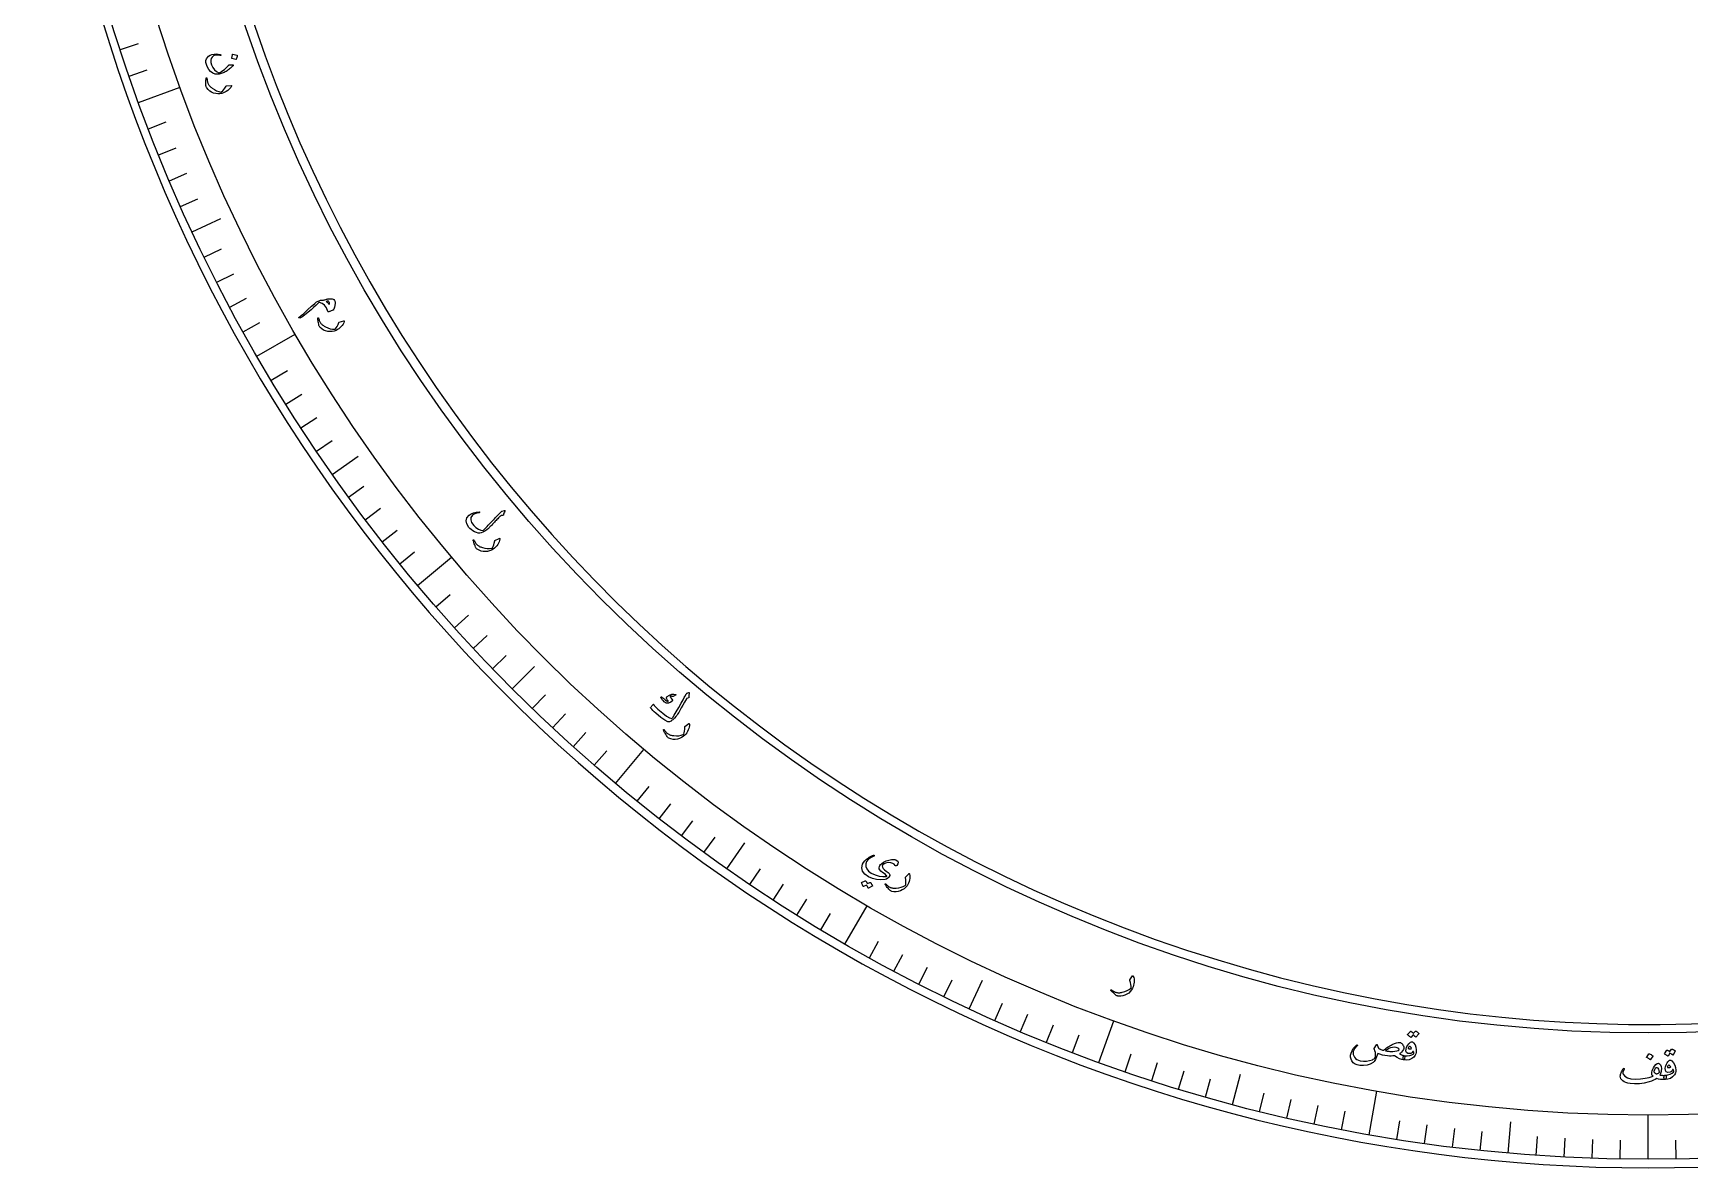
# Model space of a CAD drawing. Header units: millimetres. Extents: x -45 to 45, y -45 to 73.
# Drawn here: x -45 to 1.16, y -45 to -13.38 of the extents above; entities that cross this region are included whole.
import ezdxf

# ---------------------------------------------------------------- set-up
doc = ezdxf.new("R2010")
doc.units = ezdxf.units.MM
for name, color, linetype in [('CUT_INNER', 6, 'Continuous'), ('CUT_OUTER', 1, 'Continuous'), ('ENGRAVE', 7, 'Continuous'), ('ENGRAVE_FINE', 8, 'Continuous'), ('TEXT', 5, 'Continuous')]:
    doc.layers.add(name, color=color, linetype=linetype)

msp = doc.modelspace()

# ---------------------------------------------------------------- linework, layer by layer
at = {"layer": 'CUT_INNER'}
msp.add_arc((0.0002, -0.0001), 41, 92.34168, 48.51595, dxfattribs=at)
at = {"layer": 'CUT_OUTER'}
msp.add_arc((0, -0.0002), 44.9998, 179.74001, 0.25885, dxfattribs=at)
at = {"layer": 'ENGRAVE'}
for points in [[(-42.0606, -15.3088), (-40.9029, -14.8875)], [(-40.5663, -18.9164), (-39.7688, -18.5445)], [(-38.7633, -22.38), (-37.6964, -21.764)], [(-36.6652, -25.6733), (-35.9444, -25.1685)], [(-34.2881, -28.7712), (-33.3444, -27.9793)], [(-31.6501, -31.6501), (-31.0278, -31.0278)], [(-28.7712, -34.2881), (-27.9793, -33.3444)], [(-25.6733, -36.6652), (-25.1685, -35.9444)], [(-22.38, -38.7633), (-21.764, -37.6964)], [(-18.9164, -40.5663), (-18.5445, -39.7688)], [(-15.3088, -42.0606), (-14.8875, -40.9029)], [(-11.5847, -43.2348), (-11.357, -42.3848)], [(-7.7725, -44.08), (-7.5586, -42.8667)], [(-3.9011, -44.5897), (-3.8244, -43.713)], [(0, -44.76), (0, -43.528)]]:
    msp.add_lwpolyline(points, dxfattribs=at)
for radius in [44.76, 43.528, 41.24]:
    msp.add_circle((0, 0), radius, dxfattribs=at)
at = {"layer": 'ENGRAVE_FINE'}
for points in [[(-42.5693, -13.8316), (-42.0671, -13.6684)], [(-42.3214, -14.5724), (-41.8222, -14.4005)], [(-41.7871, -16.0405), (-41.2941, -15.8513)], [(-41.5007, -16.7674), (-41.0112, -16.5696)], [(-41.2018, -17.4891), (-40.7158, -17.2828)], [(-40.8903, -18.2055), (-40.4079, -17.9908)], [(-40.23, -19.6215), (-39.7555, -19.39)], [(-39.8815, -20.3206), (-39.411, -20.0809)], [(-39.5207, -21.0135), (-39.0545, -20.7657)], [(-39.148, -21.7001), (-38.6862, -21.4441)], [(-38.3668, -23.0531), (-37.9142, -22.7812)], [(-37.9586, -23.7192), (-37.5109, -23.4394)], [(-37.5389, -24.378), (-37.0961, -24.0905)], [(-37.1077, -25.0295), (-36.67, -24.7342)], [(-36.2116, -26.3093), (-35.7844, -25.9989)], [(-35.7469, -26.9372), (-35.3252, -26.6195)], [(-35.2714, -27.557), (-34.8553, -27.2319)], [(-34.7851, -28.1684), (-34.3747, -27.8361)], [(-33.7808, -29.3652), (-33.3823, -29.0188)], [(-33.2632, -29.9503), (-32.8708, -29.597)], [(-32.7354, -30.5262), (-32.3492, -30.1662)], [(-32.1976, -31.0929), (-31.8178, -30.7261)], [(-31.0929, -32.1976), (-30.7261, -31.8178)], [(-30.5262, -32.7354), (-30.1662, -32.3492)], [(-29.9503, -33.2632), (-29.597, -32.8708)], [(-29.3652, -33.7808), (-29.0188, -33.3823)], [(-28.1684, -34.7851), (-27.8361, -34.3747)], [(-27.557, -35.2714), (-27.2319, -34.8553)], [(-26.9372, -35.7469), (-26.6195, -35.3252)], [(-26.3093, -36.2116), (-25.9989, -35.7844)], [(-25.0295, -37.1077), (-24.7342, -36.67)], [(-24.378, -37.5389), (-24.0905, -37.0961)], [(-23.7192, -37.9586), (-23.4394, -37.5109)], [(-23.0531, -38.3668), (-22.7812, -37.9142)], [(-21.7001, -39.148), (-21.4441, -38.6862)], [(-21.0135, -39.5207), (-20.7657, -39.0545)], [(-20.3206, -39.8815), (-20.0809, -39.411)], [(-19.6215, -40.23), (-19.39, -39.7555)], [(-18.2055, -40.8903), (-17.9908, -40.4079)], [(-17.4891, -41.2018), (-17.2828, -40.7158)], [(-16.7674, -41.5007), (-16.5696, -41.0112)], [(-16.0405, -41.7871), (-15.8513, -41.2941)], [(-14.5724, -42.3214), (-14.4005, -41.8222)], [(-13.8316, -42.5693), (-13.6684, -42.0671)], [(-13.0866, -42.8042), (-12.9322, -42.2993)], [(-12.3375, -43.0261), (-12.192, -42.5185)], [(-10.8284, -43.4304), (-10.7007, -42.9181)], [(-10.0688, -43.6128), (-9.95, -43.0983)], [(-9.3061, -43.7819), (-9.1963, -43.2654)], [(-8.5406, -43.9376), (-8.4399, -43.4193)], [(-7.002, -44.2089), (-6.9194, -43.6874)], [(-6.2294, -44.3244), (-6.1559, -43.8015)], [(-5.4549, -44.4264), (-5.3905, -43.9023)], [(-4.6787, -44.5148), (-4.6235, -43.9897)], [(-3.1223, -44.651), (-3.0855, -44.1243)], [(-2.3426, -44.6987), (-2.3149, -44.1714)], [(-1.5621, -44.7327), (-1.5437, -44.2051)], [(-0.7812, -44.7532), (-0.772, -44.2253)], [(0.7812, -44.7532), (0.772, -44.2253)]]:
    msp.add_lwpolyline(points, dxfattribs=at)
at = {"layer": 'TEXT'}
for points in [[(-39.4275, -14.2845), (-39.4447, -14.3023), (-39.4629, -14.3202), (-39.4821, -14.3381), (-39.5023, -14.3561), (-39.5238, -14.374), (-39.5468, -14.3918), (-39.5712, -14.4094), (-39.5971, -14.4268), (-39.6232, -14.4432), (-39.6495, -14.4582), (-39.6762, -14.4716), (-39.7031, -14.4836), (-39.7304, -14.4942), (-39.7581, -14.5033), (-39.7862, -14.5111), (-39.8148, -14.5174), (-39.8456, -14.5217), (-39.875, -14.5232), (-39.9031, -14.5216), (-39.9298, -14.5171), (-39.9956, -14.4925), (-40.0545, -14.45), (-40.1063, -14.3895), (-40.1508, -14.3109), (-40.1739, -14.2509), (-40.1847, -14.1949), (-40.1833, -14.1431), (-40.1698, -14.0955), (-40.1452, -14.0547), (-40.1116, -14.0208), (-40.0689, -13.9937), (-40.0173, -13.9735), (-39.9594, -13.9612), (-39.9009, -13.9576), (-39.8418, -13.9626), (-39.7821, -13.9761), (-39.7748, -13.9791), (-39.77, -13.9827), (-39.7678, -13.987), (-39.7681, -13.9921), (-39.7705, -13.9976), (-39.7756, -14.0006), (-39.7832, -14.0013), (-39.7934, -13.9996), (-39.8657, -13.9905), (-39.9265, -13.9948), (-39.9759, -14.0124), (-40.0137, -14.0435), (-40.0383, -14.0848), (-40.0486, -14.1346), (-40.0448, -14.1929), (-40.0266, -14.2596), (-39.9909, -14.3354), (-39.9453, -14.3979), (-39.8898, -14.4471), (-39.8245, -14.483), (-39.8225, -14.4835), (-39.8198, -14.4834), (-39.8165, -14.4827), (-39.8125, -14.4814), (-39.7821, -14.4684), (-39.7484, -14.4487), (-39.7113, -14.4224), (-39.6709, -14.3894), (-39.6509, -14.3719), (-39.6324, -14.3552), (-39.6153, -14.3395), (-39.5999, -14.3246), (-39.586, -14.3106), (-39.5738, -14.2974), (-39.5634, -14.2851), (-39.5547, -14.2735), (-39.55, -14.2678), (-39.5452, -14.2638), (-39.5403, -14.2615), (-39.5354, -14.261), (-39.4305, -14.2647), (-39.4239, -14.2663), (-39.4212, -14.2701), (-39.4224, -14.2761), (-39.4275, -14.2845)], [(-39.3231, -13.9911), (-39.321, -13.9921), (-39.3193, -13.9939), (-39.318, -13.9965), (-39.3171, -14), (-39.3184, -14.0273), (-39.3224, -14.0539), (-39.3289, -14.08), (-39.3381, -14.1055), (-39.3399, -14.1083), (-39.3421, -14.11), (-39.3447, -14.1107), (-39.3476, -14.1103), (-39.4624, -14.0863), (-39.4654, -14.085), (-39.467, -14.0824), (-39.467, -14.0786), (-39.4656, -14.0736), (-39.4643, -14.0693), (-39.4625, -14.0625), (-39.4602, -14.0533), (-39.4574, -14.0416), (-39.4541, -14.0274), (-39.4503, -14.0104), (-39.4461, -13.9907), (-39.4415, -13.9683), (-39.4405, -13.9652), (-39.4391, -13.9633), (-39.4373, -13.9626), (-39.435, -13.9632)], [(-39.4789, -14.8335), (-39.4764, -14.8333), (-39.4743, -14.8335), (-39.4726, -14.834), (-39.4713, -14.8348), (-39.4697, -14.8382), (-39.4697, -14.843), (-39.4712, -14.8492), (-39.4742, -14.857), (-39.4925, -14.8895), (-39.5161, -14.9205), (-39.5449, -14.95), (-39.5791, -14.978), (-39.6173, -15.0043), (-39.6565, -15.0264), (-39.6965, -15.0442), (-39.7375, -15.0578), (-39.7947, -15.0669), (-39.8525, -15.068), (-39.9108, -15.0612), (-39.9697, -15.0463), (-40.0266, -15.0233), (-40.0777, -14.9916), (-40.1231, -14.9513), (-40.1626, -14.9024), (-40.1713, -14.8886), (-40.1777, -14.8739), (-40.1818, -14.8583), (-40.1836, -14.8419), (-40.1844, -14.803), (-40.1848, -14.7677), (-40.1848, -14.736), (-40.1844, -14.7081), (-40.1836, -14.6839), (-40.1823, -14.6636), (-40.1806, -14.6471), (-40.1784, -14.6344), (-40.1773, -14.6315), (-40.1761, -14.6293), (-40.1745, -14.6276), (-40.1728, -14.6267), (-40.1703, -14.626), (-40.1678, -14.6259), (-40.1653, -14.6263), (-40.1628, -14.6273), (-40.1605, -14.6288), (-40.1589, -14.6312), (-40.1579, -14.6342), (-40.1574, -14.6381), (-40.1553, -14.6615), (-40.1525, -14.6837), (-40.149, -14.7046), (-40.1449, -14.7241), (-40.14, -14.7425), (-40.1344, -14.7599), (-40.1279, -14.7764), (-40.1207, -14.7918), (-40.1123, -14.8067), (-40.1025, -14.8217), (-40.0911, -14.8368), (-40.0781, -14.8519), (-40.0636, -14.8671), (-40.0474, -14.8822), (-40.0296, -14.8973), (-40.01, -14.9124), (-39.9501, -14.9529), (-39.8898, -14.984), (-39.829, -15.0058), (-39.7679, -15.0184), (-39.7631, -15.0189), (-39.7581, -15.0182), (-39.7528, -15.0164), (-39.7472, -15.0134), (-39.7176, -14.9874), (-39.6868, -14.9525), (-39.655, -14.9088), (-39.6221, -14.8563), (-39.6198, -14.8537), (-39.6175, -14.8518), (-39.6153, -14.8506), (-39.6132, -14.8502)], [(-36.9079, -20.8193), (-36.8879, -20.8121), (-36.8676, -20.8054), (-36.8471, -20.7993), (-36.8264, -20.7937), (-36.8056, -20.7889), (-36.7846, -20.785), (-36.7636, -20.7822), (-36.7425, -20.7803), (-36.7026, -20.7799), (-36.669, -20.7839), (-36.6419, -20.7923), (-36.6211, -20.805), (-36.6001, -20.8304), (-36.5883, -20.8647), (-36.5854, -20.908), (-36.5916, -20.9603), (-36.5945, -20.9754), (-36.5979, -20.9903), (-36.6017, -21.0052), (-36.6059, -21.0199), (-36.6106, -21.0346), (-36.6156, -21.0494), (-36.621, -21.0641), (-36.6267, -21.0789), (-36.6304, -21.0869), (-36.6347, -21.0933), (-36.6397, -21.0983), (-36.6454, -21.1018), (-36.6709, -21.1113), (-36.6937, -21.1197), (-36.7139, -21.127), (-36.7314, -21.1331), (-36.746, -21.1379), (-36.7575, -21.1416), (-36.7657, -21.1439), (-36.7708, -21.1451), (-36.7781, -21.1447), (-36.7838, -21.1423), (-36.7882, -21.1376), (-36.7912, -21.1309), (-36.8295, -21.035), (-36.8808, -20.962), (-36.9451, -20.9117), (-37.0226, -20.884), (-37.0304, -20.8834), (-37.0374, -20.8844), (-37.0435, -20.887), (-37.0487, -20.8911), (-37.1145, -20.955), (-37.1838, -21.0199), (-37.2567, -21.0858), (-37.3332, -21.1527), (-37.4383, -21.239), (-37.5174, -21.2949), (-37.5707, -21.3203), (-37.5982, -21.3152), (-37.6004, -21.308), (-37.5978, -21.2999), (-37.5904, -21.2908), (-37.5784, -21.2808), (-37.5519, -21.2621), (-37.5249, -21.2417), (-37.4973, -21.2196), (-37.4691, -21.1959), (-37.4404, -21.1707), (-37.4111, -21.1442), (-37.3811, -21.1164), (-37.3506, -21.0874), (-37.2479, -20.9902), (-37.1644, -20.9171), (-37.1, -20.868), (-37.0548, -20.8429), (-37.0319, -20.8344), (-37.0103, -20.8276), (-36.9899, -20.8225), (-36.9707, -20.8191), (-36.9529, -20.8172), (-36.9364, -20.8166), (-36.9215, -20.8173), (-36.9079, -20.8193)], [(-36.8318, -20.855), (-36.8214, -20.8631), (-36.811, -20.872), (-36.8007, -20.8816), (-36.7904, -20.8921), (-36.7801, -20.9032), (-36.77, -20.9149), (-36.76, -20.9273), (-36.7501, -20.9403), (-36.7463, -20.9119), (-36.7462, -20.8893), (-36.7498, -20.8723), (-36.7572, -20.8611), (-36.7719, -20.8511), (-36.7892, -20.8468), (-36.8092, -20.848), (-36.8318, -20.855)], [(-36.3433, -21.3957), (-36.3409, -21.3952), (-36.3388, -21.395), (-36.337, -21.3952), (-36.3356, -21.3958), (-36.3335, -21.3988), (-36.3326, -21.4035), (-36.333, -21.41), (-36.3347, -21.4181), (-36.3471, -21.4532), (-36.365, -21.4878), (-36.3884, -21.5219), (-36.4172, -21.5554), (-36.4503, -21.5878), (-36.4851, -21.6163), (-36.5215, -21.6407), (-36.5595, -21.6611), (-36.6143, -21.6799), (-36.6711, -21.691), (-36.7297, -21.6943), (-36.7903, -21.6897), (-36.8503, -21.6768), (-36.9061, -21.6544), (-36.9577, -21.6225), (-37.005, -21.5811), (-37.016, -21.569), (-37.0248, -21.5556), (-37.0315, -21.541), (-37.0361, -21.5252), (-37.0436, -21.4869), (-37.0501, -21.4522), (-37.0555, -21.421), (-37.0599, -21.3935), (-37.0632, -21.3695), (-37.0654, -21.3492), (-37.0666, -21.3326), (-37.0666, -21.3198), (-37.0661, -21.3168), (-37.0652, -21.3143), (-37.064, -21.3125), (-37.0624, -21.3112), (-37.0601, -21.3102), (-37.0577, -21.3096), (-37.0551, -21.3096), (-37.0525, -21.3101), (-37.05, -21.3113), (-37.048, -21.3133), (-37.0464, -21.3161), (-37.0454, -21.3198), (-37.0392, -21.3426), (-37.0327, -21.3639), (-37.0257, -21.3839), (-37.0182, -21.4024), (-37.0102, -21.4197), (-37.0017, -21.4359), (-36.9925, -21.451), (-36.9828, -21.4649), (-36.972, -21.4782), (-36.9596, -21.4913), (-36.9458, -21.5042), (-36.9305, -21.5169), (-36.9136, -21.5293), (-36.895, -21.5414), (-36.8748, -21.5532), (-36.853, -21.5648), (-36.787, -21.5943), (-36.7223, -21.6146), (-36.6586, -21.6257), (-36.5962, -21.6275), (-36.5914, -21.6272), (-36.5866, -21.6257), (-36.5817, -21.623), (-36.5767, -21.6191), (-36.552, -21.5884), (-36.5277, -21.5487), (-36.5039, -21.5002), (-36.4805, -21.4429), (-36.4786, -21.4399), (-36.4767, -21.4376), (-36.4747, -21.4361), (-36.4727, -21.4353)], [(-31.8696, -26.6776), (-31.8651, -26.6768), (-31.861, -26.6771), (-31.8574, -26.6788), (-31.8542, -26.6816), (-31.8521, -26.6853), (-31.8515, -26.6895), (-31.8525, -26.6941), (-31.855, -26.6991), (-31.8704, -26.7278), (-31.8821, -26.7544), (-31.8901, -26.779), (-31.8945, -26.8016), (-31.8966, -26.809), (-31.9015, -26.8147), (-31.9091, -26.8186), (-31.9195, -26.8209), (-31.925, -26.8214), (-31.9303, -26.8219), (-31.9353, -26.8224), (-31.9401, -26.823), (-31.9446, -26.8235), (-31.9488, -26.8239), (-31.9526, -26.8242), (-31.956, -26.8245), (-31.9621, -26.8251), (-31.9684, -26.8272), (-31.9747, -26.8306), (-31.9812, -26.8354), (-31.9976, -26.8512), (-32.0153, -26.8687), (-32.0343, -26.8879), (-32.0545, -26.9088), (-32.076, -26.9313), (-32.0989, -26.9554), (-32.1231, -26.9811), (-32.1487, -27.0084), (-32.1739, -27.036), (-32.1978, -27.0618), (-32.2203, -27.0857), (-32.2415, -27.1077), (-32.2613, -27.128), (-32.2799, -27.1466), (-32.2971, -27.1637), (-32.313, -27.179), (-32.362, -27.2225), (-32.4128, -27.2582), (-32.4656, -27.2863), (-32.5203, -27.3068), (-32.5574, -27.3129), (-32.5992, -27.3095), (-32.6459, -27.2964), (-32.6973, -27.2737), (-32.7482, -27.2449), (-32.7922, -27.2147), (-32.8294, -27.1831), (-32.8598, -27.1501), (-32.9192, -27.0539), (-32.9376, -26.9653), (-32.9151, -26.8845), (-32.8518, -26.8115), (-32.7931, -26.7711), (-32.7275, -26.7415), (-32.655, -26.7227), (-32.5756, -26.7147), (-32.5704, -26.7148), (-32.5664, -26.716), (-32.5633, -26.7183), (-32.5613, -26.7216), (-32.5599, -26.7258), (-32.5595, -26.7295), (-32.5602, -26.7328), (-32.5618, -26.7356), (-32.5648, -26.7391), (-32.5682, -26.7417), (-32.5722, -26.7435), (-32.5767, -26.7444), (-32.6412, -26.7584), (-32.6932, -26.7741), (-32.7324, -26.7915), (-32.759, -26.8106), (-32.7995, -26.8722), (-32.8072, -26.9401), (-32.7822, -27.0144), (-32.7244, -27.0949), (-32.6601, -27.1574), (-32.5945, -27.2013), (-32.5277, -27.2267), (-32.4598, -27.2335), (-32.4428, -27.218), (-32.4234, -27.1994), (-32.4015, -27.1777), (-32.377, -27.153), (-32.3501, -27.1251), (-32.3207, -27.0939), (-32.2888, -27.0595), (-32.2543, -27.0218), (-32.2183, -26.9834), (-32.1828, -26.9458), (-32.1477, -26.9089), (-32.113, -26.8728), (-32.0786, -26.8376), (-32.0446, -26.8033), (-32.0108, -26.7699), (-31.9774, -26.7374), (-31.9464, -26.7048), (-31.9424, -26.7017), (-31.9382, -26.6992), (-31.934, -26.6972), (-31.9298, -26.6959)], [(-32.0114, -27.4569), (-32.0091, -27.4559), (-32.0071, -27.4554), (-32.0053, -27.4553), (-32.0039, -27.4556), (-32.0012, -27.4582), (-31.9995, -27.4627), (-31.9988, -27.4691), (-31.999, -27.4774), (-32.0051, -27.5142), (-32.0166, -27.5514), (-32.0336, -27.589), (-32.0561, -27.6271), (-32.083, -27.6648), (-32.1122, -27.699), (-32.1437, -27.7294), (-32.1776, -27.7562), (-32.2282, -27.7844), (-32.2821, -27.8053), (-32.3393, -27.8188), (-32.3997, -27.825), (-32.461, -27.8228), (-32.5199, -27.8106), (-32.5763, -27.7883), (-32.6302, -27.7558), (-32.6431, -27.7458), (-32.6542, -27.7342), (-32.6633, -27.721), (-32.6706, -27.7062), (-32.6847, -27.6699), (-32.6972, -27.6369), (-32.708, -27.6071), (-32.7172, -27.5808), (-32.7247, -27.5578), (-32.7305, -27.5382), (-32.7345, -27.5221), (-32.7368, -27.5094), (-32.7368, -27.5064), (-32.7364, -27.5038), (-32.7355, -27.5018), (-32.7342, -27.5003), (-32.7321, -27.4988), (-32.7298, -27.4979), (-32.7273, -27.4974), (-32.7246, -27.4974), (-32.722, -27.4981), (-32.7196, -27.4997), (-32.7176, -27.5023), (-32.7159, -27.5057), (-32.7058, -27.527), (-32.6956, -27.5469), (-32.6852, -27.5653), (-32.6746, -27.5823), (-32.6637, -27.5979), (-32.6525, -27.6123), (-32.6408, -27.6255), (-32.6287, -27.6376), (-32.6157, -27.6487), (-32.6013, -27.6595), (-32.5854, -27.6697), (-32.5681, -27.6795), (-32.5493, -27.6887), (-32.5289, -27.6974), (-32.5069, -27.7055), (-32.4834, -27.713), (-32.4133, -27.7305), (-32.3459, -27.7391), (-32.2814, -27.7387), (-32.2196, -27.7296), (-32.215, -27.7284), (-32.2105, -27.7261), (-32.2061, -27.7226), (-32.2019, -27.7179), (-32.183, -27.6833), (-32.1661, -27.64), (-32.1511, -27.588), (-32.1382, -27.5275), (-32.1369, -27.5242), (-32.1354, -27.5216), (-32.1337, -27.5198), (-32.1319, -27.5186)], [(-26.7187, -31.7698), (-26.7223, -31.7853), (-26.725, -31.8004), (-26.7271, -31.8152), (-26.7284, -31.8296), (-26.729, -31.8437), (-26.7287, -31.8575), (-26.7275, -31.8711), (-26.7255, -31.8844), (-26.7257, -31.8908), (-26.7285, -31.8961), (-26.7338, -31.9004), (-26.7416, -31.9036), (-26.7848, -31.9189), (-26.7893, -31.9207), (-26.7929, -31.9224), (-26.7955, -31.9241), (-26.7972, -31.9256), (-26.8495, -32.0211), (-26.8971, -32.107), (-26.9403, -32.1833), (-26.9789, -32.2499), (-27.013, -32.3068), (-27.0427, -32.3537), (-27.0679, -32.3908), (-27.0887, -32.418), (-27.13, -32.4675), (-27.144, -32.4824), (-27.1588, -32.4968), (-27.1744, -32.5106), (-27.1909, -32.5238), (-27.2082, -32.5364), (-27.2264, -32.5484), (-27.2456, -32.5596), (-27.2658, -32.5702), (-27.3163, -32.5685), (-27.3971, -32.5281), (-27.5081, -32.449), (-27.6487, -32.3306), (-27.6911, -32.2918), (-27.7292, -32.2547), (-27.7632, -32.2193), (-27.793, -32.1858), (-27.795, -32.1818), (-27.7955, -32.178), (-27.7946, -32.1743), (-27.7923, -32.1708), (-27.78, -32.1547), (-27.7687, -32.1402), (-27.7585, -32.1273), (-27.7492, -32.1158), (-27.7408, -32.1058), (-27.7332, -32.097), (-27.7263, -32.0896), (-27.7203, -32.0834), (-27.7167, -32.0801), (-27.7136, -32.0792), (-27.711, -32.0806), (-27.709, -32.0844), (-27.6917, -32.1116), (-27.6661, -32.1427), (-27.632, -32.1778), (-27.5895, -32.2167), (-27.4586, -32.3282), (-27.3507, -32.409), (-27.266, -32.4591), (-27.2047, -32.4788), (-27.1791, -32.448), (-27.1386, -32.387), (-27.0832, -32.2957), (-27.0128, -32.1743), (-26.943, -32.0521), (-26.8905, -31.9594), (-26.8553, -31.8963), (-26.8374, -31.8626), (-26.8328, -31.8532), (-26.8284, -31.8444), (-26.8244, -31.8362), (-26.8206, -31.8286), (-26.8172, -31.8216), (-26.8142, -31.8154), (-26.8116, -31.81), (-26.8094, -31.8053), (-26.8041, -31.7954), (-26.7976, -31.7872), (-26.79, -31.7807), (-26.7812, -31.7757), (-26.7302, -31.7533), (-26.7265, -31.752), (-26.7234, -31.7517), (-26.7209, -31.7524), (-26.719, -31.7541), (-26.7178, -31.7574), (-26.7173, -31.7611), (-26.7176, -31.7652), (-26.7187, -31.7698)], [(-27.0944, -31.8105), (-27.0928, -31.8123), (-27.0918, -31.8144), (-27.0915, -31.8168), (-27.0919, -31.8195), (-27.0929, -31.8214), (-27.0942, -31.8232), (-27.0959, -31.8249), (-27.0979, -31.8266), (-27.1639, -31.8619), (-27.1711, -31.8651), (-27.1772, -31.867), (-27.1825, -31.8675), (-27.1868, -31.8666), (-27.2023, -31.8596), (-27.2169, -31.8552), (-27.2306, -31.8536), (-27.2434, -31.8546), (-27.2479, -31.8571), (-27.2493, -31.8626), (-27.2478, -31.871), (-27.2432, -31.8825), (-27.2393, -31.8892), (-27.2351, -31.8959), (-27.2306, -31.9027), (-27.2259, -31.9094), (-27.2207, -31.9163), (-27.2152, -31.9233), (-27.2092, -31.9304), (-27.2028, -31.9377), (-27.1866, -31.9698), (-27.197, -31.9984), (-27.2341, -32.0236), (-27.2978, -32.0452), (-27.3198, -32.0491), (-27.3391, -32.0503), (-27.3557, -32.0487), (-27.3696, -32.0446), (-27.3827, -32.0374), (-27.3988, -32.0252), (-27.418, -32.0081), (-27.4402, -31.9859), (-27.4513, -31.9743), (-27.4615, -31.9628), (-27.4707, -31.9516), (-27.4789, -31.9404), (-27.4864, -31.9297), (-27.4933, -31.9194), (-27.4995, -31.9097), (-27.5051, -31.9005), (-27.5076, -31.8937), (-27.5084, -31.8877), (-27.5075, -31.8825), (-27.5049, -31.8781), (-27.5009, -31.8748), (-27.4966, -31.8736), (-27.492, -31.8746), (-27.4872, -31.8777), (-27.4726, -31.8887), (-27.4562, -31.9014), (-27.438, -31.9158), (-27.4181, -31.932), (-27.3809, -31.962), (-27.3507, -31.9841), (-27.3275, -31.9982), (-27.3112, -32.0044), (-27.3086, -32.0046), (-27.3064, -32.0038), (-27.3046, -32.002), (-27.3032, -31.9991), (-27.3029, -31.9969), (-27.3034, -31.9942), (-27.3047, -31.991), (-27.3069, -31.9873), (-27.3298, -31.9557), (-27.3389, -31.9418), (-27.3453, -31.9285), (-27.3492, -31.9157), (-27.3504, -31.9033), (-27.3497, -31.8908), (-27.3463, -31.88), (-27.3404, -31.871), (-27.3319, -31.8637), (-27.2655, -31.8228), (-27.2037, -31.8002), (-27.1467, -31.7961), (-27.0944, -31.8105)], [(-26.7298, -32.621), (-26.7278, -32.6196), (-26.7259, -32.6187), (-26.7242, -32.6183), (-26.7226, -32.6184), (-26.7196, -32.6205), (-26.7171, -32.6246), (-26.7153, -32.6308), (-26.7141, -32.639), (-26.7136, -32.6763), (-26.7184, -32.7149), (-26.7286, -32.7549), (-26.7441, -32.7963), (-26.764, -32.8382), (-26.7869, -32.8769), (-26.8126, -32.9124), (-26.8412, -32.9447), (-26.8862, -32.9812), (-26.9356, -33.0112), (-26.9895, -33.0345), (-27.048, -33.0511), (-27.1087, -33.0597), (-27.1688, -33.058), (-27.2282, -33.0458), (-27.287, -33.0233), (-27.3015, -33.0157), (-27.3144, -33.0062), (-27.3257, -32.9948), (-27.3354, -32.9815), (-27.3557, -32.9481), (-27.3737, -32.9178), (-27.3896, -32.8904), (-27.4032, -32.8661), (-27.4146, -32.8447), (-27.4237, -32.8265), (-27.4305, -32.8113), (-27.435, -32.7992), (-27.4355, -32.7962), (-27.4355, -32.7937), (-27.435, -32.7915), (-27.434, -32.7898), (-27.4322, -32.788), (-27.4301, -32.7866), (-27.4277, -32.7857), (-27.425, -32.7853), (-27.4223, -32.7855), (-27.4197, -32.7867), (-27.4173, -32.7888), (-27.415, -32.7919), (-27.4014, -32.8112), (-27.3879, -32.829), (-27.3744, -32.8453), (-27.361, -32.8601), (-27.3476, -32.8736), (-27.3339, -32.8858), (-27.3201, -32.8968), (-27.3062, -32.9066), (-27.2914, -32.9153), (-27.2754, -32.9233), (-27.2579, -32.9307), (-27.2392, -32.9373), (-27.219, -32.9431), (-27.1974, -32.9481), (-27.1744, -32.9522), (-27.1499, -32.9555), (-27.0778, -32.9605), (-27.01, -32.9572), (-26.9465, -32.9456), (-26.8873, -32.9258), (-26.8829, -32.9238), (-26.8789, -32.9207), (-26.8752, -32.9165), (-26.8719, -32.9112), (-26.8593, -32.8738), (-26.8502, -32.8282), (-26.8445, -32.7745), (-26.8423, -32.7126), (-26.8416, -32.7091), (-26.8406, -32.7063), (-26.8393, -32.7042), (-26.8377, -32.7027)], [(-20.9791, -36.5717), (-21.0088, -36.5382), (-21.0496, -36.5141), (-21.1015, -36.4993), (-21.1644, -36.4937), (-21.2086, -36.4975), (-21.2501, -36.5086), (-21.2889, -36.527), (-21.3249, -36.5526), (-21.3305, -36.5587), (-21.3349, -36.5658), (-21.338, -36.5741), (-21.3399, -36.5835), (-21.336, -36.6183), (-21.3163, -36.6544), (-21.2808, -36.6915), (-21.2296, -36.7297), (-21.1786, -36.7668), (-21.1451, -36.8), (-21.1292, -36.8294), (-21.1309, -36.8549), (-21.1537, -36.8972), (-21.1832, -36.9295), (-21.2195, -36.952), (-21.2625, -36.9644), (-21.3816, -36.973), (-21.4975, -36.9627), (-21.6103, -36.9336), (-21.7197, -36.8857), (-21.8267, -36.8121), (-21.8902, -36.7296), (-21.9104, -36.6382), (-21.8873, -36.5382), (-21.8613, -36.4912), (-21.8247, -36.4453), (-21.7775, -36.4002), (-21.7198, -36.3561), (-21.7022, -36.3448), (-21.6847, -36.3342), (-21.6673, -36.3243), (-21.6501, -36.315), (-21.6328, -36.3064), (-21.6155, -36.2984), (-21.5981, -36.2911), (-21.5806, -36.2844), (-21.5721, -36.2823), (-21.566, -36.2831), (-21.5624, -36.2866), (-21.5612, -36.2929), (-21.5621, -36.2992), (-21.5647, -36.3046), (-21.5688, -36.309), (-21.5744, -36.3126), (-21.6655, -36.3598), (-21.7333, -36.4109), (-21.7779, -36.4659), (-21.7991, -36.5249), (-21.7989, -36.6005), (-21.7731, -36.6691), (-21.7217, -36.7305), (-21.6448, -36.7847), (-21.5363, -36.8373), (-21.4306, -36.8707), (-21.3276, -36.8848), (-21.2276, -36.8798), (-21.2209, -36.8783), (-21.2169, -36.8753), (-21.2157, -36.8706), (-21.2172, -36.8645), (-21.2284, -36.8482), (-21.2515, -36.8265), (-21.2865, -36.7994), (-21.3335, -36.7669), (-21.3801, -36.7316), (-21.4115, -36.6979), (-21.428, -36.6656), (-21.4294, -36.6348), (-21.4208, -36.6047), (-21.4066, -36.5762), (-21.3868, -36.5491), (-21.3614, -36.5237), (-21.3015, -36.4795), (-21.2347, -36.4456), (-21.161, -36.422), (-21.0802, -36.4086), (-21.0595, -36.4063), (-21.0401, -36.4052), (-21.0219, -36.4053), (-21.005, -36.4065), (-20.9893, -36.4088), (-20.9749, -36.4121), (-20.9619, -36.4162), (-20.9502, -36.4214), (-20.9093, -36.4503), (-20.8937, -36.4845), (-20.9034, -36.5242), (-20.9384, -36.5693), (-20.9512, -36.5795), (-20.9623, -36.5833), (-20.9716, -36.5807), (-20.9791, -36.5717)], [(-20.5979, -36.8013), (-20.5961, -36.7996), (-20.5944, -36.7984), (-20.5928, -36.7977), (-20.5913, -36.7975), (-20.5879, -36.799), (-20.5848, -36.8027), (-20.5819, -36.8084), (-20.5793, -36.8163), (-20.5723, -36.8529), (-20.5703, -36.8918), (-20.5733, -36.933), (-20.5813, -36.9764), (-20.5935, -37.0212), (-20.6092, -37.0633), (-20.6283, -37.1027), (-20.6509, -37.1395), (-20.6887, -37.1834), (-20.7321, -37.2216), (-20.7811, -37.254), (-20.8357, -37.2806), (-20.894, -37.2997), (-20.9535, -37.3085), (-21.0142, -37.3069), (-21.0759, -37.295), (-21.0915, -37.2901), (-21.1059, -37.283), (-21.119, -37.2738), (-21.131, -37.2624), (-21.1567, -37.2331), (-21.1798, -37.2064), (-21.2002, -37.1823), (-21.2179, -37.1606), (-21.2329, -37.1416), (-21.245, -37.1253), (-21.2544, -37.1115), (-21.2609, -37.1004), (-21.262, -37.0976), (-21.2624, -37.095), (-21.2623, -37.0928), (-21.2616, -37.0909), (-21.2601, -37.0888), (-21.2583, -37.0871), (-21.2561, -37.0858), (-21.2536, -37.0849), (-21.2508, -37.0847), (-21.2481, -37.0854), (-21.2453, -37.0871), (-21.2425, -37.0897), (-21.2258, -37.1063), (-21.2093, -37.1214), (-21.1932, -37.1351), (-21.1774, -37.1474), (-21.1618, -37.1583), (-21.1463, -37.168), (-21.1308, -37.1764), (-21.1153, -37.1835), (-21.0993, -37.1895), (-21.082, -37.1946), (-21.0636, -37.1988), (-21.044, -37.202), (-21.0231, -37.2042), (-21.001, -37.2053), (-20.9776, -37.2053), (-20.9529, -37.2043), (-20.8811, -37.1965), (-20.8149, -37.1814), (-20.7544, -37.1589), (-20.6995, -37.129), (-20.6955, -37.1263), (-20.6921, -37.1226), (-20.6893, -37.1178), (-20.6869, -37.1119), (-20.6811, -37.0729), (-20.6801, -37.0264), (-20.684, -36.9725), (-20.6926, -36.9112), (-20.6926, -36.9077), (-20.692, -36.9047), (-20.6911, -36.9024), (-20.6898, -36.9007)], [(-21.6805, -37.0429), (-21.6783, -37.0424), (-21.6758, -37.0427), (-21.673, -37.0439), (-21.67, -37.0461), (-21.6611, -37.0569), (-21.6528, -37.0679), (-21.6451, -37.0792), (-21.638, -37.0907), (-21.6315, -37.1025), (-21.6255, -37.1147), (-21.6201, -37.1274), (-21.6152, -37.1405), (-21.6148, -37.1439), (-21.6154, -37.1468), (-21.6172, -37.1493), (-21.62, -37.1514), (-21.7259, -37.2055), (-21.7281, -37.2057), (-21.7304, -37.2044), (-21.7327, -37.2015), (-21.735, -37.1971), (-21.7363, -37.1935), (-21.7388, -37.1882), (-21.7424, -37.1812), (-21.7471, -37.1725), (-21.7529, -37.162), (-21.76, -37.1495), (-21.7682, -37.1351), (-21.7777, -37.1188), (-21.8609, -37.1599), (-21.8641, -37.1608), (-21.867, -37.1597), (-21.8696, -37.1568), (-21.8718, -37.152), (-21.8737, -37.1478), (-21.8769, -37.1414), (-21.8812, -37.1327), (-21.8867, -37.1218), (-21.8936, -37.1086), (-21.902, -37.0929), (-21.9119, -37.0749), (-21.9232, -37.0544), (-21.924, -37.0516), (-21.9238, -37.0495), (-21.9226, -37.0479), (-21.9203, -37.0469), (-21.815, -36.9975), (-21.8127, -36.997), (-21.8102, -36.9973), (-21.8075, -36.9985), (-21.8045, -37.0007), (-21.7966, -37.0095), (-21.7894, -37.0186), (-21.7827, -37.028), (-21.7766, -37.0377), (-21.7711, -37.0477), (-21.766, -37.0579), (-21.7614, -37.0683), (-21.7573, -37.0788)], [(-14.3669, -39.6511), (-14.3654, -39.6491), (-14.3639, -39.6476), (-14.3624, -39.6466), (-14.3609, -39.6462), (-14.3573, -39.6472), (-14.3537, -39.6502), (-14.3499, -39.6555), (-14.346, -39.6628), (-14.3332, -39.6978), (-14.3249, -39.7358), (-14.3212, -39.777), (-14.322, -39.8211), (-14.3269, -39.8673), (-14.3356, -39.9114), (-14.348, -39.9534), (-14.3643, -39.9934), (-14.3946, -40.0428), (-14.4312, -40.0875), (-14.4743, -40.1274), (-14.5239, -40.1625), (-14.5783, -40.1908), (-14.6356, -40.2091), (-14.6957, -40.2174), (-14.7586, -40.2157), (-14.7748, -40.2133), (-14.7901, -40.2086), (-14.8046, -40.2016), (-14.8182, -40.1923), (-14.8484, -40.1676), (-14.8755, -40.145), (-14.8995, -40.1245), (-14.9205, -40.106), (-14.9383, -40.0897), (-14.953, -40.0755), (-14.9644, -40.0635), (-14.9727, -40.0536), (-14.9741, -40.0509), (-14.975, -40.0485), (-14.9753, -40.0463), (-14.9749, -40.0443), (-14.9737, -40.042), (-14.9722, -40.04), (-14.9703, -40.0384), (-14.9679, -40.0371), (-14.9653, -40.0364), (-14.9624, -40.0367), (-14.9594, -40.0379), (-14.9562, -40.04), (-14.937, -40.0537), (-14.9183, -40.0659), (-14.9002, -40.0768), (-14.8826, -40.0864), (-14.8655, -40.0946), (-14.8486, -40.1017), (-14.8319, -40.1074), (-14.8155, -40.112), (-14.7987, -40.1153), (-14.7809, -40.1175), (-14.762, -40.1187), (-14.7421, -40.1187), (-14.7212, -40.1175), (-14.6992, -40.115), (-14.6761, -40.1112), (-14.6519, -40.1062), (-14.5822, -40.0869), (-14.5194, -40.0612), (-14.4633, -40.0292), (-14.414, -39.9909), (-14.4105, -39.9876), (-14.4078, -39.9833), (-14.4057, -39.9781), (-14.4044, -39.972), (-14.4049, -39.9325), (-14.4115, -39.8865), (-14.424, -39.8339), (-14.4425, -39.7748), (-14.443, -39.7713), (-14.443, -39.7683), (-14.4424, -39.7659), (-14.4414, -39.764)], [(-7.2598, -41.8807), (-7.3347, -41.8699), (-7.4053, -41.8549), (-7.4717, -41.8356), (-7.5337, -41.8122), (-7.5677, -41.9096), (-7.5998, -41.9842), (-7.6298, -42.0361), (-7.6577, -42.0653), (-7.7418, -42.1101), (-7.8327, -42.1385), (-7.9304, -42.1506), (-8.0348, -42.1463), (-8.1063, -42.132), (-8.1664, -42.1063), (-8.2151, -42.0693), (-8.2524, -42.0211), (-8.2772, -41.9678), (-8.2896, -41.9138), (-8.2896, -41.8593), (-8.2774, -41.8042), (-8.2508, -41.7369), (-8.2169, -41.6773), (-8.1756, -41.6256), (-8.1271, -41.5816), (-8.121, -41.5771), (-8.1156, -41.5745), (-8.111, -41.5737), (-8.107, -41.5748), (-8.1033, -41.5772), (-8.1009, -41.58), (-8.0998, -41.5832), (-8.0999, -41.5869), (-8.1011, -41.5908), (-8.1031, -41.5947), (-8.106, -41.5986), (-8.1097, -41.6024), (-8.1832, -41.6821), (-8.2206, -41.7611), (-8.2216, -41.8395), (-8.186, -41.9174), (-8.1557, -41.9532), (-8.1186, -41.9818), (-8.0746, -42.0031), (-8.0237, -42.0171), (-7.9348, -42.0281), (-7.8484, -42.0265), (-7.7647, -42.0123), (-7.6837, -41.9856), (-7.6598, -41.9732), (-7.6381, -41.9575), (-7.6185, -41.9386), (-7.601, -41.9164), (-7.5988, -41.9132), (-7.5973, -41.9091), (-7.5965, -41.9042), (-7.5964, -41.8985), (-7.5954, -41.8418), (-7.6004, -41.7891), (-7.6113, -41.7406), (-7.6281, -41.6961), (-7.6311, -41.6885), (-7.6325, -41.6819), (-7.6322, -41.6763), (-7.6303, -41.6716), (-7.5707, -41.5728), (-7.5665, -41.5677), (-7.5625, -41.5643), (-7.5588, -41.5624), (-7.5554, -41.5622), (-7.553, -41.5632), (-7.5507, -41.5654), (-7.5486, -41.5687), (-7.5467, -41.5731), (-7.5136, -41.6634), (-7.504, -41.6715), (-7.4922, -41.6793), (-7.4783, -41.6868), (-7.4622, -41.694), (-7.4441, -41.7011), (-7.4241, -41.7082), (-7.4021, -41.7153), (-7.3782, -41.7223), (-7.3492, -41.7003), (-7.3195, -41.6789), (-7.2893, -41.6581), (-7.2584, -41.6378), (-7.2269, -41.6182), (-7.1948, -41.5991), (-7.1621, -41.5806), (-7.1288, -41.5627), (-7.0657, -41.5326), (-7.0112, -41.5126), (-6.965, -41.5029), (-6.9273, -41.5034), (-6.9039, -41.5097), (-6.8827, -41.5205), (-6.8637, -41.5357), (-6.847, -41.5554), (-6.8322, -41.5785), (-6.8205, -41.6024), (-6.8116, -41.6272), (-6.8058, -41.6528), (-6.8055, -41.6577), (-6.8057, -41.6628), (-6.8065, -41.6682), (-6.8079, -41.6738), (-6.8209, -41.7052), (-6.8421, -41.7383), (-6.8714, -41.773), (-6.9088, -41.8093), (-6.9138, -41.8128), (-6.9183, -41.8157), (-6.9221, -41.8181), (-6.9253, -41.8199), (-6.9066, -41.83), (-6.8884, -41.8392), (-6.8707, -41.8476), (-6.8535, -41.8551), (-6.8369, -41.8617), (-6.8207, -41.8673), (-6.8051, -41.8719), (-6.79, -41.8754), (-6.785, -41.8783), (-6.7818, -41.8851), (-6.7805, -41.8957), (-6.7809, -41.9102), (-6.7847, -41.9465), (-6.7906, -41.9723), (-6.7987, -41.9876), (-6.8089, -41.9924), (-6.8659, -41.9828), (-6.9277, -41.9599), (-6.9942, -41.9236), (-7.0655, -41.8739), (-7.1104, -41.8808), (-7.1578, -41.8842), (-7.2076, -41.8842), (-7.2598, -41.8807)], [(-6.5744, -41.4848), (-6.5657, -41.4875), (-6.5565, -41.493), (-6.5467, -41.5012), (-6.5363, -41.5121), (-6.4943, -41.5742), (-6.4686, -41.6406), (-6.4593, -41.7115), (-6.4664, -41.7868), (-6.4764, -41.825), (-6.4898, -41.8584), (-6.5066, -41.8869), (-6.5269, -41.9106), (-6.588, -41.9564), (-6.6554, -41.9853), (-6.729, -41.9973), (-6.8089, -41.9924), (-6.8166, -41.9892), (-6.8224, -41.9825), (-6.8265, -41.9722), (-6.8289, -41.9584), (-6.8294, -41.9509), (-6.8293, -41.9434), (-6.8286, -41.9357), (-6.8273, -41.928), (-6.8256, -41.9205), (-6.8237, -41.9133), (-6.8217, -41.9065), (-6.8194, -41.9), (-6.814, -41.889), (-6.8073, -41.8813), (-6.7993, -41.8768), (-6.79, -41.8754), (-6.7119, -41.8775), (-6.6426, -41.8691), (-6.5821, -41.8502), (-6.5303, -41.8208), (-6.5296, -41.8022), (-6.53, -41.7872), (-6.5315, -41.7759), (-6.5341, -41.7683), (-6.5375, -41.7615), (-6.5409, -41.7569), (-6.5444, -41.7544), (-6.5478, -41.7541), (-6.5503, -41.7546), (-6.5523, -41.7554), (-6.554, -41.7567), (-6.5551, -41.7583), (-6.5717, -41.782), (-6.5902, -41.7994), (-6.6108, -41.8105), (-6.6334, -41.8152), (-6.6961, -41.8102), (-6.7359, -41.7865), (-6.7528, -41.7444), (-6.7469, -41.6837), (-6.7362, -41.6502), (-6.72, -41.6161), (-6.6985, -41.5816), (-6.6717, -41.5466), (-6.6446, -41.5171), (-6.6193, -41.497), (-6.5959, -41.4862), (-6.5744, -41.4848)], [(-6.4854, -41.1884), (-6.4835, -41.187), (-6.4811, -41.1864), (-6.4782, -41.1865), (-6.4747, -41.1874), (-6.4628, -41.1942), (-6.4514, -41.2014), (-6.4405, -41.209), (-6.4301, -41.217), (-6.42, -41.2256), (-6.4103, -41.2348), (-6.401, -41.2445), (-6.3919, -41.2549), (-6.3904, -41.2579), (-6.3899, -41.2609), (-6.3906, -41.2639), (-6.3925, -41.2668), (-6.4696, -41.3561), (-6.4715, -41.3571), (-6.474, -41.3567), (-6.477, -41.3549), (-6.4807, -41.3517), (-6.4832, -41.3488), (-6.4872, -41.3448), (-6.4929, -41.3396), (-6.5003, -41.3333), (-6.5093, -41.3256), (-6.5201, -41.3167), (-6.5326, -41.3063), (-6.5469, -41.2946), (-6.6079, -41.3635), (-6.6106, -41.3655), (-6.6136, -41.3656), (-6.6169, -41.3638), (-6.6206, -41.3601), (-6.6238, -41.357), (-6.6289, -41.3522), (-6.6359, -41.3457), (-6.6447, -41.3376), (-6.6556, -41.3279), (-6.6687, -41.3164), (-6.6839, -41.3033), (-6.7014, -41.2885), (-6.7031, -41.2862), (-6.7037, -41.2841), (-6.7031, -41.2822), (-6.7014, -41.2805), (-6.6232, -41.1958), (-6.6214, -41.1944), (-6.619, -41.1938), (-6.616, -41.1939), (-6.6125, -41.1948), (-6.6024, -41.2001), (-6.5926, -41.2058), (-6.5833, -41.2121), (-6.5743, -41.2189), (-6.5658, -41.2262), (-6.5576, -41.2338), (-6.5498, -41.2417), (-6.5424, -41.25)], [(-7.0215, -41.645), (-7.0754, -41.6401), (-7.127, -41.6438), (-7.1762, -41.6562), (-7.2232, -41.6773), (-7.3194, -41.738), (-7.2964, -41.7423), (-7.2726, -41.7459), (-7.248, -41.7488), (-7.2226, -41.7509), (-7.1962, -41.7524), (-7.1688, -41.7532), (-7.1402, -41.7533), (-7.1105, -41.7528), (-7.0536, -41.7491), (-7.005, -41.7412), (-6.9648, -41.7293), (-6.933, -41.7132), (-6.9513, -41.6868), (-6.9722, -41.6667), (-6.9956, -41.6527), (-7.0215, -41.645)], [(-6.6394, -41.6184), (-6.6528, -41.62), (-6.6645, -41.628), (-6.6744, -41.6425), (-6.6825, -41.6635), (-6.6829, -41.6669), (-6.6831, -41.6694), (-6.6829, -41.6709), (-6.6824, -41.6715), (-6.6699, -41.6767), (-6.6569, -41.6806), (-6.6436, -41.6829), (-6.6299, -41.6839), (-6.6175, -41.6832), (-6.6072, -41.6811), (-6.5987, -41.6776), (-6.5922, -41.6725), (-6.6034, -41.6493), (-6.6151, -41.6326), (-6.627, -41.6223), (-6.6394, -41.6184)], [(0.0234, -41.8209), (0.025, -41.8192), (0.0273, -41.8182), (0.0303, -41.8179), (0.0338, -41.8182), (0.0591, -41.8286), (0.083, -41.8412), (0.1054, -41.8561), (0.1264, -41.8733), (0.1284, -41.876), (0.1293, -41.8786), (0.1291, -41.8812), (0.1277, -41.8839), (0.0666, -41.984), (0.0643, -41.9864), (0.0614, -41.987), (0.0578, -41.9858), (0.0536, -41.9827), (0.0499, -41.9801), (0.0441, -41.9762), (0.0362, -41.9709), (0.0261, -41.9643), (0.0138, -41.9564), (-0.001, -41.9472), (-0.0182, -41.9367), (-0.0378, -41.9248), (-0.0404, -41.9229), (-0.0417, -41.9209), (-0.0417, -41.9189), (-0.0404, -41.9169)], [(0.6143, -41.998), (0.6233, -41.9992), (0.6333, -42.003), (0.6443, -42.0094), (0.6564, -42.0184), (0.7084, -42.0724), (0.7451, -42.1335), (0.7664, -42.2017), (0.7723, -42.2771), (0.769, -42.3165), (0.7615, -42.3517), (0.7497, -42.3826), (0.7338, -42.4094), (0.6815, -42.465), (0.62, -42.505), (0.5495, -42.5294), (0.4699, -42.5382), (0.4619, -42.5364), (0.4549, -42.5308), (0.4491, -42.5214), (0.4445, -42.5082), (0.4427, -42.5009), (0.4415, -42.4934), (0.4409, -42.4858), (0.4408, -42.478), (0.4412, -42.4702), (0.4418, -42.4628), (0.4427, -42.4557), (0.4438, -42.449), (0.4473, -42.4373), (0.4525, -42.4285), (0.4596, -42.4227), (0.4686, -42.4198), (0.5459, -42.4085), (0.6127, -42.3883), (0.6692, -42.3593), (0.7152, -42.3215), (0.7126, -42.3031), (0.7097, -42.2884), (0.7063, -42.2775), (0.7025, -42.2704), (0.6979, -42.2643), (0.6937, -42.2604), (0.6899, -42.2585), (0.6865, -42.2588), (0.6841, -42.2597), (0.6822, -42.2609), (0.6809, -42.2624), (0.68, -42.2642), (0.6677, -42.2904), (0.6524, -42.3107), (0.634, -42.3251), (0.6126, -42.3337), (0.55, -42.3394), (0.5067, -42.3229), (0.4828, -42.2843), (0.4783, -42.2235), (0.4831, -42.1886), (0.4932, -42.1523), (0.5085, -42.1146), (0.529, -42.0755), (0.5506, -42.0418), (0.5721, -42.0177), (0.5933, -42.0031), (0.6143, -41.998)], [(0.6513, -41.6908), (0.6529, -41.6891), (0.6551, -41.6881), (0.6581, -41.6877), (0.6616, -41.688), (0.6745, -41.6926), (0.6869, -41.6978), (0.699, -41.7034), (0.7107, -41.7095), (0.722, -41.7162), (0.7331, -41.7236), (0.744, -41.7317), (0.7547, -41.7404), (0.7568, -41.743), (0.7577, -41.7459), (0.7575, -41.7489), (0.7562, -41.7522), (0.6955, -41.8533), (0.6938, -41.8546), (0.6913, -41.8547), (0.688, -41.8534), (0.6838, -41.8508), (0.6809, -41.8484), (0.6762, -41.8452), (0.6697, -41.8411), (0.6614, -41.836), (0.6512, -41.8301), (0.639, -41.8231), (0.6249, -41.815), (0.6089, -41.8059), (0.5605, -41.8843), (0.5582, -41.8867), (0.5553, -41.8873), (0.5517, -41.8861), (0.5474, -41.8831), (0.5437, -41.8805), (0.5379, -41.8766), (0.5299, -41.8715), (0.5198, -41.865), (0.5074, -41.8573), (0.4926, -41.8482), (0.4753, -41.8379), (0.4555, -41.8263), (0.4535, -41.8243), (0.4526, -41.8224), (0.4528, -41.8204), (0.4542, -41.8184), (0.5167, -41.7216), (0.5183, -41.7199), (0.5206, -41.7189), (0.5235, -41.7186), (0.5271, -41.7188), (0.538, -41.7223), (0.5486, -41.7263), (0.5589, -41.7309), (0.5689, -41.7361), (0.5785, -41.7417), (0.5879, -41.7478), (0.5969, -41.7543), (0.6056, -41.7612)], [(0.1771, -42.1693), (0.2172, -42.1182), (0.2538, -42.0889), (0.287, -42.0816), (0.317, -42.0961), (0.3468, -42.1328), (0.3649, -42.1789), (0.3713, -42.2346), (0.3659, -42.2997), (0.3636, -42.3118), (0.3605, -42.3242), (0.3566, -42.3371), (0.3519, -42.3505), (0.3464, -42.3642), (0.3402, -42.3784), (0.3334, -42.3929), (0.326, -42.4079), (0.3392, -42.4121), (0.3537, -42.4156), (0.3696, -42.4184), (0.3868, -42.4206), (0.4053, -42.4219), (0.4254, -42.4222), (0.4469, -42.4215), (0.4699, -42.4197), (0.4756, -42.4195), (0.4808, -42.4203), (0.4856, -42.422), (0.4898, -42.4248), (0.495, -42.4298), (0.4989, -42.4372), (0.5012, -42.4469), (0.5021, -42.4589), (0.5005, -42.4924), (0.4948, -42.5169), (0.4851, -42.5321), (0.4712, -42.5382), (0.4038, -42.5408), (0.3428, -42.5365), (0.2885, -42.5253), (0.2407, -42.5072), (0.1975, -42.5335), (0.148, -42.558), (0.0923, -42.5806), (0.0305, -42.6013), (-0.1093, -42.636), (-0.2449, -42.6556), (-0.3762, -42.6601), (-0.503, -42.6497), (-0.5643, -42.6377), (-0.6184, -42.6215), (-0.6653, -42.6013), (-0.7049, -42.5771), (-0.7363, -42.5484), (-0.7585, -42.5163), (-0.7715, -42.4807), (-0.7753, -42.4416), (-0.7736, -42.4199), (-0.7694, -42.3971), (-0.7626, -42.3731), (-0.7532, -42.3479), (-0.7414, -42.3214), (-0.7274, -42.2935), (-0.7111, -42.2643), (-0.6926, -42.2337), (-0.6893, -42.2303), (-0.686, -42.2279), (-0.6827, -42.2265), (-0.6794, -42.226), (-0.6746, -42.2265), (-0.6709, -42.2278), (-0.6681, -42.2299), (-0.6663, -42.2328), (-0.665, -42.2369), (-0.6648, -42.2411), (-0.6658, -42.2454), (-0.6679, -42.2499), (-0.6902, -42.2926), (-0.7031, -42.3293), (-0.7065, -42.3601), (-0.7004, -42.385), (-0.652, -42.446), (-0.5798, -42.4895), (-0.4837, -42.5153), (-0.3639, -42.5234), (-0.2175, -42.5175), (-0.0853, -42.5022), (0.0325, -42.4779), (0.136, -42.4445), (0.1162, -42.4242), (0.1042, -42.3989), (0.1002, -42.3684), (0.1041, -42.3327), (0.1145, -42.2929), (0.1302, -42.2524), (0.1511, -42.2112), (0.1771, -42.1693)], [(0.2496, -42.2123), (0.2237, -42.2163), (0.2001, -42.2343), (0.1786, -42.2665), (0.1593, -42.3128), (0.1609, -42.3181), (0.1631, -42.3233), (0.1659, -42.3286), (0.1693, -42.3338), (0.173, -42.339), (0.1771, -42.344), (0.1813, -42.3488), (0.1858, -42.3535), (0.1946, -42.3614), (0.2037, -42.3679), (0.2131, -42.3731), (0.2229, -42.377), (0.2328, -42.3789), (0.2443, -42.3779), (0.2572, -42.3741), (0.2716, -42.3675), (0.286, -42.3594), (0.2975, -42.3512), (0.3063, -42.3428), (0.3122, -42.3343), (0.3065, -42.2828), (0.2941, -42.2453), (0.2752, -42.2218), (0.2496, -42.2123)], [(0.5731, -42.1407), (0.5601, -42.1446), (0.55, -42.1545), (0.5427, -42.1705), (0.5383, -42.1925), (0.5384, -42.196), (0.5387, -42.1985), (0.5392, -42.1999), (0.5397, -42.2004), (0.553, -42.2035), (0.5664, -42.205), (0.5799, -42.2051), (0.5936, -42.2036), (0.6057, -42.2009), (0.6155, -42.1971), (0.6233, -42.1921), (0.6288, -42.186), (0.6138, -42.1651), (0.5994, -42.1506), (0.5859, -42.1425), (0.5731, -42.1407)]]:
    msp.add_lwpolyline(points, close=True, dxfattribs=at)

doc.saveas('drawing.dxf')
